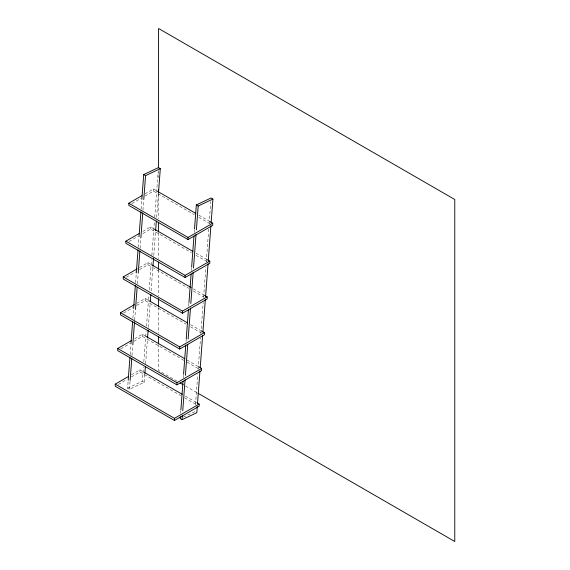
<?xml version="1.0" encoding="UTF-8"?>
<svg xmlns="http://www.w3.org/2000/svg" width="570" height="570" viewBox="0 0 570 570"><rect width="100%" height="100%" fill="white"/><g stroke="black" fill="none" stroke-linecap="round" stroke-linejoin="round"><path stroke-width="0.43" stroke-dasharray="2.85 2.14" d="M144.809 374.333L144.203 382.313L129.454 389.274L127.609 388.206L128.143 381.116M130.145 354.519L130.879 344.764M132.888 318.174L133.551 309.303M135.56 282.713L136.23 273.842M138.232 247.252L138.966 237.498M141.103 209.126L141.773 200.262M129.454 389.274L130.06 381.301M131.998 355.587L132.732 345.833M134.67 320.126L135.404 310.372M137.413 283.782L138.147 274.028M140.085 248.32L140.883 237.683M142.956 210.195L143.69 200.448M127.609 388.206L142.35 381.245L143.426 367.059M143.825 361.736L146.098 331.597M146.497 326.275L148.435 300.568M148.499 299.685L148.834 295.253M149.24 289.93L151.506 259.785M151.841 255.353L154.385 221.666M154.719 217.234L158.125 172.019M145.607 363.696L147.48 338.872M148.35 327.344L150.216 302.52M151.086 290.999L152.895 267.059M153.765 255.538L155.567 231.598M156.636 217.419L158.439 193.479M180.619 413.286L180.818 410.621M183.291 377.817L183.49 375.16M186.034 341.473L186.233 338.815M188.706 306.012L188.969 302.463M191.378 270.55L191.577 267.893M194.249 232.432L194.448 229.767M195.496 404.543L197.769 374.405M198.175 369.082L200.512 338.053M200.847 333.621L203.184 302.592M203.583 297.276L205.856 267.131M206.262 261.815L208.734 229.012M209.133 223.689L210.8 201.531M145.008 193.886L153.494 188.991L156.572 190.765M131.898 203.597L141.153 198.253M145.008 196.023L153.494 191.128L194.263 214.669M142.849 231.384L150.558 226.931L153.636 228.705M128.963 241.537L138.218 236.194M142.849 233.522L150.558 229.069L191.335 252.61M139.458 267.544L147.936 262.649L151.014 264.423M126.341 277.255L135.596 271.911M139.458 269.681L147.936 264.786L188.713 288.327M136.679 303.347L145.165 298.452L148.243 300.226M123.569 313.058L132.824 307.714M136.679 305.484L145.165 300.589L185.934 324.131M134.67 338.708L142.386 334.255L145.464 336.029M120.79 348.861L130.046 343.518M133.9 341.288L142.386 336.393L183.925 360.375M131.435 374.775L139.921 369.88L142.992 371.654M118.318 384.486L126.804 379.584M131.435 376.913L139.921 372.018L180.69 395.559M183.319 417.133L194.961 411.64M198.88 215.196L208.884 220.968M198.88 217.334L209.653 223.547M195.952 253.137L206.718 259.357M195.952 255.274L206.718 261.495M193.33 288.855L203.326 294.626M193.33 290.992L204.096 297.205M190.551 324.658L200.555 330.429M190.551 326.795L201.324 333.008M187.003 360.012L197.776 366.232M187.003 362.149L198.545 368.811M177.092 381.188L158.581 370.5L158.581 344.743M185.578 386.089L197.149 392.766M185.307 396.086L196.08 402.299M184.537 397.774L196.08 404.436M142.35 381.245L144.203 382.313M158.581 170.63L158.581 177.74M158.581 192.838L158.581 218.602M158.581 232.809L158.581 258.573M158.581 270.123L158.581 295.88M158.581 307.43L158.581 333.194M153.494 188.991L153.494 191.128M150.558 226.931L150.558 229.069M147.936 262.649L147.936 264.786M145.165 298.452L145.165 300.589M142.386 334.255L142.386 336.393M139.921 369.88L139.921 372.018"/><path stroke-width="0.85" d="M128.207 380.233L129.946 357.176M130.95 343.881L132.618 321.715M133.622 308.42L135.361 285.37M136.294 272.959L138.033 249.909M139.03 236.614L140.904 211.791M141.837 199.379L143.711 174.555L158.46 167.587L160.312 168.656L158.51 192.596M130.124 380.411L131.798 358.245M132.796 344.95L134.534 321.9M135.475 309.489L137.142 287.323M138.211 273.144L139.885 250.978M140.883 237.683L142.757 212.859M143.761 199.557L145.564 175.624L160.312 168.656M144.873 373.45L145.407 366.353M147.544 337.989L148.15 330.009M150.288 301.637L150.822 294.548M152.96 266.176L153.558 258.196M155.631 230.715L156.365 220.96M180.348 416.827L180.22 418.601L182.065 419.67L196.814 412.709L197.284 406.503M180.882 409.737L183.02 381.366M183.561 374.276L185.763 345.021M186.233 338.815L188.435 309.56M188.969 302.463L191.107 274.099M191.641 267.002L193.985 235.973M194.52 228.884L196.322 204.944L211.071 197.982L212.923 199.051L211.114 222.984M182.065 419.67L182.4 415.238M182.735 410.806L185.072 379.777M185.407 375.345L187.751 344.316M188.15 338.993L190.487 307.964M190.822 303.532L193.159 272.503M193.494 268.071L196.037 234.384M196.372 229.952L198.175 206.012L212.923 199.051M197.484 403.838L199.956 371.034M200.227 367.493L202.628 335.573M202.899 332.032L205.371 299.229M205.57 296.571L208.043 263.767M208.242 261.11L210.914 225.649M209.653 221.409L212.731 223.191L212.731 225.328L188.05 239.578L128.813 205.378L128.813 203.241L141.923 195.667M207.487 259.799L209.796 261.131L209.796 263.269L185.115 277.519L125.877 243.319L125.877 241.181L138.995 233.614M128.813 203.241L188.05 237.441L212.731 223.191M204.096 295.068L207.174 296.849L207.174 298.986L182.493 313.236L123.255 279.036L123.255 276.899L137.142 268.883M201.324 330.871L204.402 332.652L204.402 334.79L179.714 349.04L120.484 314.839L120.484 312.702L134.363 304.686M125.877 241.181L185.115 275.381L209.796 261.131M198.545 366.674L201.623 368.455L201.623 370.593L176.942 384.843L117.705 350.643L117.705 348.505L131.585 340.49M123.255 276.899L182.493 311.099L207.174 296.849M196.849 402.748L199.151 404.08L199.151 406.218L174.47 420.468L115.233 386.268L115.233 384.13L128.35 376.556M120.484 312.702L179.714 346.902L204.402 332.652M117.705 348.505L176.942 382.705L201.623 368.455M115.233 384.13L174.47 418.33L199.151 404.08M143.711 174.555L145.564 175.624M196.322 204.944L198.175 206.012M157.341 191.207L195.802 213.415M154.406 229.154L192.874 251.363M151.784 264.865L191.021 287.522M149.012 300.668L187.473 322.877M146.234 336.471L184.694 358.68M180.177 382.969L183.262 384.75M197.918 393.214L454.767 541.5L454.767 199.5L158.581 28.5L158.581 167.965M143.761 372.096L182.229 394.305M188.05 237.441L188.05 239.578M185.115 275.381L185.115 277.519M182.493 311.099L182.493 313.236M179.714 346.902L179.714 349.04M176.942 382.705L176.942 384.843M174.47 418.33L174.47 420.468M158.581 189.283L158.581 191.947M158.581 222.15L158.581 231.926M158.581 262.129L158.581 269.232M158.581 298.545L158.581 306.546M158.581 336.749L158.581 343.853"/></g></svg>
